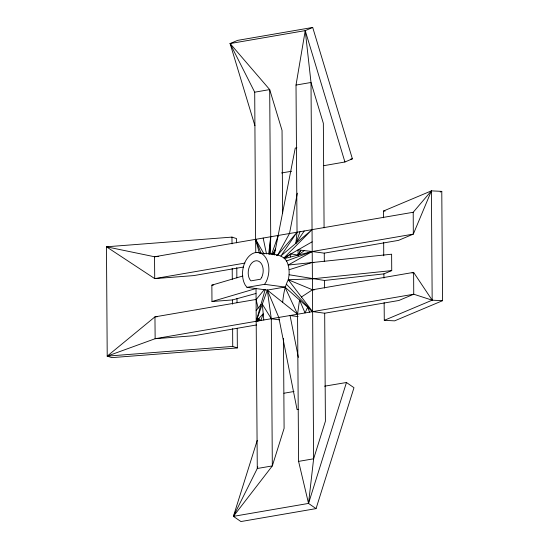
<?xml version="1.0" encoding="UTF-8"?>
<svg xmlns="http://www.w3.org/2000/svg" width="549" height="549" viewBox="0 0 549 549"><rect width="100%" height="100%" fill="white"/><g stroke="black" fill="none" stroke-linecap="round" stroke-linejoin="round"><path stroke-width="0.82" d="M270.341 254.118L270.719 236.743L269.696 89.59L230.1 43.556L237.566 40.386L312.697 27.45L352.389 158.826L344.923 161.996L323.903 165.661M269.442 254.4L270.719 236.743L413.205 212.271L431.411 190.86L441.78 191.375L442.542 300.694L394.649 320.849L384.279 320.335L384.135 302.602M304.221 231.012L295.877 243.331L297.036 232.22L296.014 85.068L305.23 30.62L312.697 27.45M324.596 386.187L346.46 382.509L353.981 387.697L316.052 508.614L308.531 503.426L313.63 458.799L312.484 289.783L311.002 82.48L305.23 30.62L230.1 43.556L254.901 125.666M268.681 254.05L270.719 236.743L154.537 256.76L106.458 246.796L107.22 356.123L111.845 357.625L237.346 347.929L237.209 328.288M282.653 302.327C283.476 294.401 284.67 286.832 288.259 279.743C289.419 274.912 289.495 269.861 288.163 265.057C284.759 251.298 267.603 254.956 257.296 252.43M274.335 255.004L295.259 148.058L296.872 147.777M297.352 193.179L289.495 233.51L277.622 255.168L276.25 255.409M290.27 257.069L291.004 253.878L298.08 255.107L312.189 251.524L413.322 234.114L431.411 190.86L383.518 211.015L383.552 217.775M316.052 508.614L240.922 521.55L233.4 516.362L257.282 468.496L256.191 321.289L265.194 289.549M346.46 382.509L308.531 503.426L233.4 516.362L257.227 440.38M257.797 466.863L257.282 468.496L272.325 465.916L284.101 428.344L283.469 338.376M271.625 254.324L278.233 235.452M242.857 275.989L211.859 285.137L211.976 301.525L256.019 288.527L256.088 299.452L154.955 316.862L107.22 356.123L155.141 338.712L256.191 321.289L267.308 290.085L284.938 287.058L312.559 311.585L324.685 313.218L398.883 300.481L413.747 294.216L432.173 300.179L442.542 300.694M295.877 243.331L300.008 231.726M291.004 253.878L284.457 258.531L298.08 255.107L300.797 250.186L298.217 255.079L304.311 250.598M246.988 287.34L264.611 284.32L266.244 281.637A19.414 13.046 -82.3 0 0 264.522 256.074A19.414 13.046 -82.3 0 0 246.7 259.128A19.414 13.046 -82.3 0 0 245.321 285.226L246.988 287.34L267.308 290.085L297.558 314.234L413.747 294.216L413.623 272.373L312.484 289.783L301.428 297.002M233.4 516.362L272.325 465.916L271.295 318.763L267.308 290.085L278.796 317.466L297.071 409.616L298.677 409.341M309.547 312.127L307.632 307.214L305.059 312.916L299.534 300.022L297.558 314.234L256.191 321.289L256.143 310.556L260.919 304.626M264.062 289.906L256.129 299.61L256.143 310.556M277.622 255.168L297.036 232.22L280.958 255.896L312.065 229.681L283.957 257.893L312.134 241.834M256.191 321.289L263.211 313.767L260.885 320.513L258.764 318.537L258.915 320.849L257.028 320.39L257.248 321.124L257.749 320.568L257.961 321.007M440.209 192.033L441.78 191.375M412.052 273.031L413.623 272.373L432.173 300.179L384.279 320.335M289.124 274.754L324.452 280.464L383.902 273.882L391.739 270.595L391.622 254.208L288.163 265.057L312.189 251.524L324.267 253.151L398.464 240.38L413.322 234.114L413.205 212.271M286.413 261.015L312.189 251.524L298.045 249.864L298.08 255.107M289.09 269.744L312.271 262.449L313.884 262.669M211.976 301.525L232.474 299.932L255.944 293.489M283.922 393.242L294.003 391.485M230.1 43.556L254.709 92.184L269.696 89.59L282.042 130.415L282.618 213.527M296.014 85.068L311.002 82.48L323.347 123.305L324.088 227.876M350.701 159.121L352.389 158.826M244.895 263.088L154.722 278.611L106.458 246.796L231.966 237.106L236.585 238.609L236.619 242.878M243.447 267.034L193.701 275.598L154.722 278.611L154.537 256.76L158.778 256.431M256.513 324.953L194.12 335.7L155.141 338.712L154.955 316.862L157.501 316.663M308.531 503.426L298.587 461.386L313.63 458.799L325.406 421.227L324.685 313.218M281.548 172.949L291.636 171.254M391.739 270.595L312.388 278.837L288.259 279.743L312.559 311.585L286.571 284.375M211.859 285.137L213.561 285.006M107.22 356.123L232.728 346.426L237.346 347.929M383.518 211.015L385.11 211.097M314.09 289.996L312.484 289.783L288.259 279.743M264.611 284.32L284.938 287.058L297.558 314.234L298.587 461.386M298.1 316.608L290.057 315.524L298.368 357.413M279.331 319.847L271.295 318.763L262.298 304.139L263.801 320.012M254.709 92.184L255.621 239.378L264.09 254.043M255.772 252.691L255.621 239.378L261.173 253.563M305.23 30.62L344.923 161.996M255.621 239.378L259.375 253.096M256.088 299.452L258.119 308.099M263.17 238.06L266.498 253.954M431.411 190.86L432.173 300.179M383.902 273.882L383.936 278.103M324.267 253.151L324.322 261.557M324.452 280.464L324.507 288.04M236.791 267.644L236.859 277.897M237.003 298.395L237.031 302.664M231.966 237.106L232.014 243.859M232.206 268.351L232.289 279.331M232.474 299.932L232.495 304.16M232.632 328.673L232.728 346.426M383.676 242.287L383.737 255.813M275.536 248.965L273.32 254.647L272.297 254.661L275.536 248.965M261.701 277.382L260.59 279.208L250.927 280.868L249.788 279.42A11.055 7.425 -82.3 0 1 250.577 264.563A11.055 7.425 -82.3 0 1 260.72 262.827A11.055 7.425 -82.3 0 1 261.701 277.382"/></g></svg>
